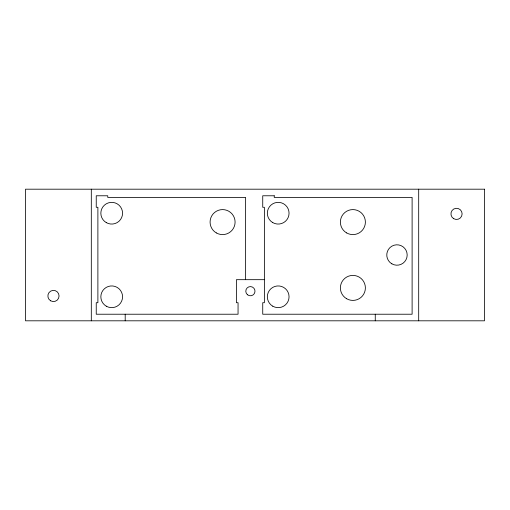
<?xml version="1.0" encoding="UTF-8"?>
<svg xmlns="http://www.w3.org/2000/svg" width="510" height="510" viewBox="0 0 510 510"><rect width="100%" height="100%" fill="white"/><g stroke="black" fill="none" stroke-linecap="round" stroke-linejoin="round"><path stroke-width="0.76" d="M264.378 279.678L236.41 279.678L236.41 302.71L238.055 302.71L238.055 314.224L96.243 314.224L96.243 302.71L97.888 302.71L97.888 207.29L96.243 207.29L96.243 195.776L107.757 195.776L107.757 197.421L245.622 197.421L245.622 279.678M418.691 189.191L418.691 320.809M375.264 314.224L375.264 320.809M125.199 314.224L125.199 320.809M91.309 189.191L91.309 320.809M484.5 189.191L25.5 189.191L25.5 320.809L484.5 320.809L484.5 189.191M274.246 195.776L262.733 195.776L262.733 207.29L264.378 207.29L264.378 302.71L262.733 302.71L262.733 314.224L412.112 314.224L412.112 197.421L274.246 197.421L274.246 195.776M453.734 218.713A5.591 5.591 0 0 0 462.124 213.868A5.591 5.591 0 0 0 453.734 209.03A5.591 5.591 0 0 0 453.734 218.713M50.669 300.811A5.591 5.591 0 0 0 59.064 295.966A5.591 5.591 0 0 0 50.669 291.121A5.591 5.591 0 0 0 50.669 300.811M106.278 222.615A10.857 10.857 0 0 0 122.566 213.212A10.857 10.857 0 0 0 106.278 203.809A10.857 10.857 0 0 0 106.278 222.615M106.278 306.191A10.857 10.857 0 0 0 122.566 296.788A10.857 10.857 0 0 0 106.278 287.385A10.857 10.857 0 0 0 106.278 306.191M346.634 232.923A12.501 12.501 0 0 0 365.389 222.099A12.501 12.501 0 0 0 346.634 211.267A12.501 12.501 0 0 0 346.634 232.923M272.767 306.191A10.857 10.857 0 0 0 289.055 296.788A10.857 10.857 0 0 0 272.767 287.385A10.857 10.857 0 0 0 272.767 306.191M272.767 222.615A10.857 10.857 0 0 0 289.055 213.212A10.857 10.857 0 0 0 272.767 203.809A10.857 10.857 0 0 0 272.767 222.615M216.336 232.923A12.501 12.501 0 0 0 235.091 222.099A12.501 12.501 0 0 0 216.336 211.267A12.501 12.501 0 0 0 216.336 232.923M391.878 263.836A10.2 10.2 0 0 0 407.178 255A10.2 10.2 0 0 0 391.878 246.164A10.2 10.2 0 0 0 391.878 263.836M346.634 298.733A12.501 12.501 0 0 0 365.389 287.901A12.501 12.501 0 0 0 346.634 277.077A12.501 12.501 0 0 0 346.634 298.733M247.465 294.748A4.609 4.609 0 0 0 254.936 291.949A4.609 4.609 0 0 0 248.778 286.881A4.609 4.609 0 0 0 247.465 294.748"/></g></svg>
